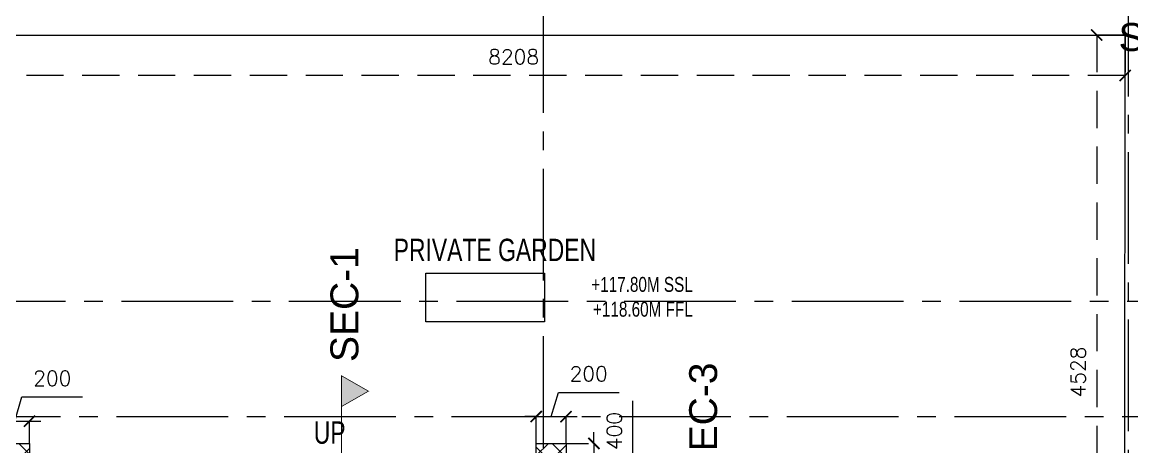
# Model space of a CAD drawing. Header units: millimetres. Extents: x 1180970 to 1231451, y -5737889 to -5695638.
# Drawn here: x 1186583 to 1194030, y -5708177 to -5705324 of the extents above; entities that cross this region are included whole.
import ezdxf

# ---------------------------------------------------------------- set-up
doc = ezdxf.new("R2010")
doc.units = ezdxf.units.MM
doc.header["$LTSCALE"] = 1000
doc.header["$MEASUREMENT"] = 0
for name, pattern in [('AUDIT_D_120904163729-0', [0]), ('T8(T9 IS SIMILAR) - GROUND FLOOR - DIMENSION & TEXTING$0$HIDDEN', [0.375, 0.25, -0.125]), ('T8(T9 IS SIMILAR) - GROUND FLOOR ELEVATION$0$AUDIT_D_120904163729-0', [0]), ('T8(T9 IS SIMILAR) - GROUND FLOOR ELEVATION$1$HIDDEN', [0.375, 0.25, -0.125]), ('T8_PROFILE SECTIONS$0$HIDDEN', [0.375, 0.25, -0.125]), ('T8_PROFILE SECTIONS$0$PHANTOM2', [1.25, 0.625, -0.125, 0.125, -0.125, 0.125, -0.125]), ('T8_REFUGE COLUMNS$0$CENTER2', [1.125, 0.75, -0.125, 0.125, -0.125])]:
    doc.linetypes.add(name, pattern=pattern)
doc.layers.get('0').update_dxf_attribs({"linetype": 'AUDIT_D_120904163729-0'})
for name, color, linetype, lineweight in [('$0$a-Text', 4, 'Continuous', 0), ('T8(T9 IS SIMILAR) - GROUND FLOOR - DIMENSION & TEXTING$0$R0-18-10-2014-T1-1st Podium Floor Plan$0$Text', 2, 'Continuous', 0), ('T8(T9 IS SIMILAR) - GROUND FLOOR$0$a-Text', 4, 'Continuous', 0), ('T8(T9 IS SIMILAR) - GROUND FLOOR$0$D&W', 8, 'Continuous', 25)]:
    doc.layers.add(name, color=color, linetype=linetype, lineweight=lineweight)
for name, color, linetype in [('A-GARDEN PARTITION', 1, 'Continuous'), ('T8(T9 IS SIMILAR) - GROUND FLOOR - DIMENSION & TEXTING$0$A-DIMENSIONS', 2, 'T8(T9 IS SIMILAR) - GROUND FLOOR - DIMENSION & TEXTING$0$HIDDEN'), ('T8(T9 IS SIMILAR) - GROUND FLOOR ELEVATION$0$A-DIM', 1, 'T8(T9 IS SIMILAR) - GROUND FLOOR ELEVATION$0$AUDIT_D_120904163729-0'), ('T8(T9 IS SIMILAR) - GROUND FLOOR ELEVATION$0$A-WALL HATCH', 252, 'T8(T9 IS SIMILAR) - GROUND FLOOR ELEVATION$0$AUDIT_D_120904163729-0'), ('T8(T9 IS SIMILAR) - GROUND FLOOR ELEVATION$0$A-WALL-FEATURES', 6, 'T8(T9 IS SIMILAR) - GROUND FLOOR ELEVATION$0$AUDIT_D_120904163729-0'), ('T8_PROFILE SECTIONS$0$A-PROFILE SECTIONS', 81, 'T8_PROFILE SECTIONS$0$PHANTOM2'), ('T8_REFUGE COLUMNS$0$A-CENTERLINE', 193, 'T8_REFUGE COLUMNS$0$CENTER2')]:
    doc.layers.add(name, color=color, linetype=linetype)
doc.styles.add('$0$ARIAL ARROW', font='swisscl.ttf')
doc.styles.add('T8(T9 IS SIMILAR) - GROUND FLOOR - DIMENSION & TEXTING$0$ARIAL ARROW', font='swisscl.ttf')
doc.styles.add('T8(T9 IS SIMILAR) - GROUND FLOOR - DIMENSION & TEXTING$0$Romans 1', font='romans.shx', dxfattribs={"height": 100})
doc.styles.add('T8(T9 IS SIMILAR) - GROUND FLOOR ELEVATION$0$Romans 1', font='romans.shx', dxfattribs={"height": 100})
doc.styles.add('T8(T9 IS SIMILAR) - GROUND FLOOR$0$ARIAL ARROW', font='swisscl.ttf')
doc.styles.add('T8_PROFILE SECTIONS$0$arial', font='sanss___.ttf')
doc.dimstyles.new('T8(T9 IS SIMILAR) - GROUND FLOOR - DIMENSION & TEXTING$0$ALPINE S', dxfattribs={"dimscale": 0, "dimtxt": 100, "dimasz": 75, "dimexe": 0, "dimexo": 0, "dimgap": 75, "dimtad": 1, "dimdec": 0, "dimzin": 0, "dimdsep": 46, "dimtxsty": 'T8(T9 IS SIMILAR) - GROUND FLOOR - DIMENSION & TEXTING$0$Romans 1', "dimblk": 'T8(T9 IS SIMILAR) - GROUND FLOOR - DIMENSION & TEXTING$0$_ArchTick', "dimcen": 0.09, "dimclrd": 256, "dimclre": 256, "dimclrt": 7, "dimadec": 0, "dimazin": 0, "dimtfac": 1, "dimtdec": 0, "dimtofl": 0, "dimtmove": 1, "dimatfit": 0, "dimldrblk": 'T8(T9 IS SIMILAR) - GROUND FLOOR - DIMENSION & TEXTING$0$_Open90', "dimfxl": 1, "dimtolj": 1, "dimtzin": 0, "dimarcsym": 0})
doc.dimstyles.new('T8(T9 IS SIMILAR) - GROUND FLOOR ELEVATION$0$ALPINE S', dxfattribs={"dimscale": 0, "dimtxt": 100, "dimasz": 75, "dimexe": 0, "dimexo": 0, "dimgap": 75, "dimtad": 1, "dimdec": 0, "dimzin": 0, "dimdsep": 46, "dimtxsty": 'T8(T9 IS SIMILAR) - GROUND FLOOR ELEVATION$0$Romans 1', "dimblk": 'T8(T9 IS SIMILAR) - GROUND FLOOR ELEVATION$0$_ArchTick', "dimcen": 0.09, "dimclrd": 256, "dimclre": 256, "dimclrt": 7, "dimadec": 0, "dimazin": 0, "dimtfac": 1, "dimtdec": 0, "dimtofl": 0, "dimtmove": 1, "dimatfit": 0, "dimldrblk": 'T8(T9 IS SIMILAR) - GROUND FLOOR ELEVATION$0$_Open90', "dimfxl": 1, "dimtolj": 1, "dimtzin": 0, "dimarcsym": 0})

# ---------------------------------------------------------------- blocks, each defined once
blk = doc.blocks.new('T8_REFUGE COLUMNS')
at = {"layer": 'T8_REFUGE COLUMNS$0$A-CENTERLINE'}
for p, q in [((1190082.1, -5720558.8), (1190082.1, -5698299.6)), ((1194007.1, -5714822.3), (1194007.1, -5698573.6)), ((1217248.2, -5707199.9), (1182156.9, -5707199.9)), ((1217215, -5707974.9), (1182156.9, -5707974.9))]:
    blk.add_line(p, q, dxfattribs=at)
blk = doc.blocks.new('T8(T9 IS SIMILAR) - GROUND FLOOR ELEVATION$0$_ArchTick')
at = {"color": 0, "linetype": 'ByBlock', "const_width": 0.15}
blk.add_lwpolyline([(-0.5, -0.5), (0.5, 0.5)], dxfattribs=at)
blk = doc.blocks.new('*D313')
at = {"layer": 'T8(T9 IS SIMILAR) - GROUND FLOOR ELEVATION$0$A-DIM', "lineweight": -2, "transparency": 16777216}
for p, q in [((1190682.2, -5708275), (1190682.2, -5707867.9)), ((1190419.7, -5708153.8), (1190419.7, -5708078.8)), ((1190419.7, -5708153.8), (1190419.7, -5708553.7)), ((1190419.7, -5708353.8), (1190682.2, -5708275)), ((1190419.7, -5708553.7), (1190419.7, -5708628.7))]:
    blk.add_line(p, q, dxfattribs=at)
at = {"layer": 'T8(T9 IS SIMILAR) - GROUND FLOOR ELEVATION$0$A-DIM', "linetype": 'T8(T9 IS SIMILAR) - GROUND FLOOR ELEVATION$1$HIDDEN', "lineweight": -2, "transparency": 16777216}
for p, q in [((1190132.6, -5708153.8), (1190419.7, -5708153.8)), ((1190132.2, -5708553.7), (1190419.7, -5708553.7))]:
    blk.add_line(p, q, dxfattribs=at)
at = {"layer": 'T8(T9 IS SIMILAR) - GROUND FLOOR ELEVATION$0$A-DIM', "linetype": 'ByBlock', "lineweight": -2, "transparency": 16777216, "xscale": 75, "yscale": 75, "zscale": 75}
for p, rotation in [((1190419.7, -5708153.8), 270), ((1190419.7, -5708553.7), 90)]:
    blk.add_blockref('T8(T9 IS SIMILAR) - GROUND FLOOR ELEVATION$0$_ArchTick', p, dxfattribs=dict(at, rotation=rotation))
at = {"layer": 'T8(T9 IS SIMILAR) - GROUND FLOOR ELEVATION$0$A-DIM', "color": 7, "linetype": 'ByBlock', "transparency": 16777216, "insert": (1190557.2, -5708071.4), "char_height": 100, "attachment_point": 5, "rotation": 90, "style": 'T8(T9 IS SIMILAR) - GROUND FLOOR ELEVATION$0$Romans 1'}
blk.add_mtext('\\A1;400', dxfattribs=at)
blk = doc.blocks.new('T8(T9 IS SIMILAR) - GROUND FLOOR ELEVATION$0$_Open90')
at = {"color": 0, "linetype": 'ByBlock', "lineweight": -2}
for p, q in [((0, 0), (-1, 0)), ((-0.5, 0.5), (0, 0)), ((0, 0), (-0.5, -0.5))]:
    blk.add_line(p, q, dxfattribs=at)
blk = doc.blocks.new('*D347')
at = {"layer": 'T8(T9 IS SIMILAR) - GROUND FLOOR ELEVATION$0$A-DIM', "lineweight": -2, "transparency": 16777216}
for p, q in [((1186532.4, -5708004.5), (1186581.1, -5707842)), ((1186581.1, -5707842), (1186988.3, -5707842)), ((1186432.4, -5708004.5), (1186357.4, -5708004.5)), ((1186432.4, -5708004.5), (1186632.4, -5708004.5)), ((1186632.4, -5708004.5), (1186707.4, -5708004.5))]:
    blk.add_line(p, q, dxfattribs=at)
at = {"layer": 'T8(T9 IS SIMILAR) - GROUND FLOOR ELEVATION$0$A-DIM', "linetype": 'T8(T9 IS SIMILAR) - GROUND FLOOR ELEVATION$1$HIDDEN', "lineweight": -2, "transparency": 16777216}
for p, q in [((1186432.4, -5708154), (1186432.4, -5708004.5)), ((1186632.4, -5708154), (1186632.4, -5708004.5))]:
    blk.add_line(p, q, dxfattribs=at)
at = {"layer": 'T8(T9 IS SIMILAR) - GROUND FLOOR ELEVATION$0$A-DIM', "linetype": 'ByBlock', "lineweight": -2, "transparency": 16777216, "xscale": 75, "yscale": 75, "zscale": 75}
blk.add_blockref('T8(T9 IS SIMILAR) - GROUND FLOOR ELEVATION$0$_ArchTick', (1186432.4, -5708004.5), dxfattribs=at)
at = {"layer": 'T8(T9 IS SIMILAR) - GROUND FLOOR ELEVATION$0$A-DIM', "linetype": 'ByBlock', "lineweight": -2, "transparency": 16777216, "xscale": 75, "yscale": 75, "zscale": 75, "rotation": 180}
blk.add_blockref('T8(T9 IS SIMILAR) - GROUND FLOOR ELEVATION$0$_ArchTick', (1186632.4, -5708004.5), dxfattribs=at)
at = {"layer": 'T8(T9 IS SIMILAR) - GROUND FLOOR ELEVATION$0$A-DIM', "color": 7, "linetype": 'ByBlock', "transparency": 16777216, "insert": (1186784.7, -5707717), "char_height": 100, "attachment_point": 5, "style": 'T8(T9 IS SIMILAR) - GROUND FLOOR ELEVATION$0$Romans 1', "bg_fill": 3, "box_fill_scale": 1.25, "bg_fill_color": 256, "bg_fill_true_color": 13158600, "bg_fill_transparency": 0}
blk.add_mtext('\\A1;200', dxfattribs=at)
blk = doc.blocks.new('*D288')
at = {"layer": 'T8(T9 IS SIMILAR) - GROUND FLOOR ELEVATION$0$A-DIM', "lineweight": -2, "transparency": 16777216}
for p, q in [((1190132.6, -5707974.3), (1190181.3, -5707811.8)), ((1190181.3, -5707811.8), (1190588.4, -5707811.8)), ((1190032.4, -5707974.3), (1189957.4, -5707974.3)), ((1190032.4, -5707974.3), (1190232.7, -5707974.3)), ((1190232.7, -5707974.3), (1190307.7, -5707974.3))]:
    blk.add_line(p, q, dxfattribs=at)
at = {"layer": 'T8(T9 IS SIMILAR) - GROUND FLOOR ELEVATION$0$A-DIM', "linetype": 'T8(T9 IS SIMILAR) - GROUND FLOOR ELEVATION$1$HIDDEN', "lineweight": -2, "transparency": 16777216}
for p, q in [((1190032.4, -5708153.8), (1190032.4, -5707974.3)), ((1190232.7, -5708153.8), (1190232.7, -5707974.3))]:
    blk.add_line(p, q, dxfattribs=at)
at = {"layer": 'T8(T9 IS SIMILAR) - GROUND FLOOR ELEVATION$0$A-DIM', "linetype": 'ByBlock', "lineweight": -2, "transparency": 16777216, "xscale": 75, "yscale": 75, "zscale": 75}
blk.add_blockref('T8(T9 IS SIMILAR) - GROUND FLOOR ELEVATION$0$_ArchTick', (1190032.4, -5707974.3), dxfattribs=at)
at = {"layer": 'T8(T9 IS SIMILAR) - GROUND FLOOR ELEVATION$0$A-DIM', "linetype": 'ByBlock', "lineweight": -2, "transparency": 16777216, "xscale": 75, "yscale": 75, "zscale": 75, "rotation": 180}
blk.add_blockref('T8(T9 IS SIMILAR) - GROUND FLOOR ELEVATION$0$_ArchTick', (1190232.7, -5707974.3), dxfattribs=at)
at = {"layer": 'T8(T9 IS SIMILAR) - GROUND FLOOR ELEVATION$0$A-DIM', "color": 7, "linetype": 'ByBlock', "transparency": 16777216, "insert": (1190384.9, -5707686.8), "char_height": 100, "attachment_point": 5, "style": 'T8(T9 IS SIMILAR) - GROUND FLOOR ELEVATION$0$Romans 1', "bg_fill": 3, "box_fill_scale": 1.25, "bg_fill_color": 256, "bg_fill_true_color": 13158600, "bg_fill_transparency": 0}
blk.add_mtext('\\A1;200', dxfattribs=at)
blk = doc.blocks.new('T8(T9 IS SIMILAR) - GROUND FLOOR - DIMENSION & TEXTING$0$_ArchTick')
at = {"color": 0, "linetype": 'ByBlock', "const_width": 0.15}
blk.add_lwpolyline([(-0.5, -0.5), (0.5, 0.5)], dxfattribs=at)
blk = doc.blocks.new('*D497')
at = {"layer": 'T8(T9 IS SIMILAR) - GROUND FLOOR - DIMENSION & TEXTING$0$A-DIMENSIONS', "linetype": 'T8(T9 IS SIMILAR) - GROUND FLOOR - DIMENSION & TEXTING$0$HIDDEN', "lineweight": -2, "transparency": 16777216}
for p, q in [((1185777.2, -5705410.3), (1185777.2, -5705681.6)), ((1193985.5, -5705410.3), (1193985.5, -5705681.6))]:
    blk.add_line(p, q, dxfattribs=at)
at = {"layer": 'T8(T9 IS SIMILAR) - GROUND FLOOR - DIMENSION & TEXTING$0$A-DIMENSIONS', "lineweight": -2, "transparency": 16777216}
blk.add_line((1193985.5, -5705681.6), (1185777.2, -5705681.6), dxfattribs=at)
at = {"layer": 'T8(T9 IS SIMILAR) - GROUND FLOOR - DIMENSION & TEXTING$0$A-DIMENSIONS', "linetype": 'ByBlock', "lineweight": -2, "transparency": 16777216, "xscale": 75, "yscale": 75, "zscale": 75, "rotation": 180}
blk.add_blockref('T8(T9 IS SIMILAR) - GROUND FLOOR - DIMENSION & TEXTING$0$_ArchTick', (1185777.2, -5705681.6), dxfattribs=at)
at = {"layer": 'T8(T9 IS SIMILAR) - GROUND FLOOR - DIMENSION & TEXTING$0$A-DIMENSIONS', "linetype": 'ByBlock', "lineweight": -2, "transparency": 16777216, "xscale": 75, "yscale": 75, "zscale": 75}
blk.add_blockref('T8(T9 IS SIMILAR) - GROUND FLOOR - DIMENSION & TEXTING$0$_ArchTick', (1193985.5, -5705681.6), dxfattribs=at)
at = {"layer": 'T8(T9 IS SIMILAR) - GROUND FLOOR - DIMENSION & TEXTING$0$A-DIMENSIONS', "color": 7, "linetype": 'ByBlock', "transparency": 16777216, "insert": (1189881.4, -5705556.6), "char_height": 100, "attachment_point": 5, "style": 'T8(T9 IS SIMILAR) - GROUND FLOOR - DIMENSION & TEXTING$0$Romans 1'}
blk.add_mtext('\\A1;8208', dxfattribs=at)
blk = doc.blocks.new('T8(T9 IS SIMILAR) - GROUND FLOOR - DIMENSION & TEXTING$0$_Open90')
at = {"color": 0, "linetype": 'ByBlock', "lineweight": -2}
for p, q in [((0, 0), (-1, 0)), ((-0.5, 0.5), (0, 0)), ((0, 0), (-0.5, -0.5))]:
    blk.add_line(p, q, dxfattribs=at)
blk = doc.blocks.new('*D498')
at = {"layer": 'T8(T9 IS SIMILAR) - GROUND FLOOR - DIMENSION & TEXTING$0$A-DIMENSIONS', "linetype": 'T8(T9 IS SIMILAR) - GROUND FLOOR - DIMENSION & TEXTING$0$HIDDEN', "lineweight": -2, "transparency": 16777216}
for p, q in [((1193985.5, -5705410.3), (1193795.4, -5705410.3)), ((1193982.9, -5709938.7), (1193795.4, -5709938.7))]:
    blk.add_line(p, q, dxfattribs=at)
at = {"layer": 'T8(T9 IS SIMILAR) - GROUND FLOOR - DIMENSION & TEXTING$0$A-DIMENSIONS', "lineweight": -2, "transparency": 16777216}
blk.add_line((1193795.4, -5705410.3), (1193795.4, -5709938.7), dxfattribs=at)
at = {"layer": 'T8(T9 IS SIMILAR) - GROUND FLOOR - DIMENSION & TEXTING$0$A-DIMENSIONS', "linetype": 'ByBlock', "lineweight": -2, "transparency": 16777216, "xscale": 75, "yscale": 75, "zscale": 75}
for p, rotation in [((1193795.4, -5705410.3), 90), ((1193795.4, -5709938.7), 270)]:
    blk.add_blockref('T8(T9 IS SIMILAR) - GROUND FLOOR - DIMENSION & TEXTING$0$_ArchTick', p, dxfattribs=dict(at, rotation=rotation))
at = {"layer": 'T8(T9 IS SIMILAR) - GROUND FLOOR - DIMENSION & TEXTING$0$A-DIMENSIONS', "color": 7, "linetype": 'ByBlock', "transparency": 16777216, "insert": (1193670.4, -5707674.5), "char_height": 100, "attachment_point": 5, "rotation": 90, "style": 'T8(T9 IS SIMILAR) - GROUND FLOOR - DIMENSION & TEXTING$0$Romans 1'}
blk.add_mtext('\\A1;4528', dxfattribs=at)
blk = doc.blocks.new('T8_PROFILE SECTIONS$0$MH')
at = {"layer": 'T8_PROFILE SECTIONS$0$A-PROFILE SECTIONS', "linetype": 'T8_PROFILE SECTIONS$0$HIDDEN', "ltscale": 2}
h = blk.add_hatch(color=256, dxfattribs=at)
h.dxf.hatch_style = 1
h.paths.add_polyline_path([(1140339.1, -5697424.8), (1140519.9, -5697528.1), (1140339.1, -5697631.3)])
at = {"layer": 'T8_PROFILE SECTIONS$0$A-PROFILE SECTIONS', "linetype": 'T8_PROFILE SECTIONS$0$HIDDEN', "ltscale": 2, "const_width": 5}
blk.add_lwpolyline([(1140339.1, -5697424.8), (1140339.1, -5697424.8), (1140519.9, -5697528.1), (1140339.1, -5697631.3)], close=True, dxfattribs=at)
blk.add_lwpolyline([(1140339.1, -5697424.8), (1140339.1, -5700565.7)], dxfattribs=at)
blk = doc.blocks.new('PROFILE SECTION LINE T9')
at = {"layer": 'T8_PROFILE SECTIONS$0$A-PROFILE SECTIONS', "linetype": 'ByBlock'}
blk.add_blockref('T8_PROFILE SECTIONS$0$MH', (-1137331.3, 5701340.8, 0), dxfattribs=at)
at = {"layer": 'T8_PROFILE SECTIONS$0$A-PROFILE SECTIONS', "linetype": 'ByBlock', "insert": (8994.6, 6095.6, 0), "char_height": 187.5, "attachment_point": 9, "style": 'T8_PROFILE SECTIONS$0$arial'}
blk.add_mtext_dynamic_manual_height_columns('SEC-9', width=301.334, gutter_width=500, heights=[0], dxfattribs=at)
at = {"layer": 'T8_PROFILE SECTIONS$0$A-PROFILE SECTIONS', "linetype": 'ByBlock', "char_height": 187.5, "attachment_point": 1, "rotation": 90, "style": 'T8_PROFILE SECTIONS$0$arial'}
for s, insert in [('SEC-1', (2933.4, 4008.7, 0)), ('SEC-3', (5341.2, 3233.7))]:
    blk.add_mtext_dynamic_manual_height_columns(s, width=301.334, gutter_width=500, heights=[0], dxfattribs=dict(at, insert=insert))
blk = doc.blocks.new('T8(T9 IS SIMILAR) - GROUND FLOOR ELEVATION')
at = {"layer": 'T8(T9 IS SIMILAR) - GROUND FLOOR ELEVATION$0$A-WALL HATCH', "linetype": 'ByBlock'}
h = blk.add_hatch(dxfattribs=at)
h.set_pattern_fill('ANSI37', color=256, scale=750)
h.set_pattern_definition([(45, (-0.1, -0.21), (-66.2912607, 66.2912607), []), (135, (-0.1, -0.21), (-66.2912607, -66.2912607), [])])
h.paths.add_polyline_path([(1186632.3, -5709913.9), (1186432.3, -5709913.9), (1186432.3, -5708154.2), (1186632.3, -5708154.2)])
h.paths.add_polyline_path([(1190032.3, -5708154), (1190232.6, -5708154), (1190232.6, -5709913.7), (1190032.3, -5709913.7)])
h.paths.add_polyline_path([(1202792.3, -5700405.8), (1202592.3, -5700405.8), (1202592.3, -5701090.3), (1202792.3, -5701090.3)])
h.paths.add_polyline_path([(1209952.2, -5700405.8), (1209752.2, -5700405.8), (1209752.2, -5701092), (1209952.2, -5701092)])
h.paths.add_polyline_path([(1222512.1, -5708154), (1222311.7, -5708154), (1222311.7, -5709913.7), (1222512.1, -5709913.7)])
h.paths.add_polyline_path([(1225912.1, -5709913.9), (1226112.1, -5709913.9), (1226112.1, -5708154.2), (1225912.1, -5708154.2)])
h.paths.add_polyline_path([(1209852.3, -5729369.1), (1210052.3, -5729369.1), (1210052.3, -5728684.2), (1209852.3, -5728684.2)])
h.paths.add_polyline_path([(1202692.1, -5729369.1), (1202492, -5729369.1), (1202492, -5728684.2), (1202692.1, -5728684.2)])
at = {"layer": 'T8(T9 IS SIMILAR) - GROUND FLOOR ELEVATION$0$A-WALL-FEATURES', "linetype": 'ByBlock'}
blk.add_lwpolyline([(1186632.4, -5709913.7), (1186432.4, -5709913.7), (1186432.4, -5708154), (1186632.4, -5708154)], close=True, dxfattribs=at)
at = {"layer": 'T8(T9 IS SIMILAR) - GROUND FLOOR ELEVATION$0$A-WALL-FEATURES', "linetype": 'ByBlock', "elevation": 0}
blk.add_lwpolyline([(1190032.4, -5708153.8), (1190232.7, -5708153.8), (1190232.7, -5709913.5), (1190032.4, -5709913.5)], close=True, dxfattribs=at)
at = {"layer": 'T8(T9 IS SIMILAR) - GROUND FLOOR ELEVATION$0$A-DIM', "linetype": 'ByBlock'}
dim = blk.add_linear_dim(base=(1190419.7, -5708553.7), p1=(1190132.6, -5708153.8, 0), p2=(1190132.2, -5708553.7, 0), angle=90, dimstyle='T8(T9 IS SIMILAR) - GROUND FLOOR ELEVATION$0$ALPINE S', override={"dimscale": 1, "dimfxl": 5, "dimarcsym": 1}, dxfattribs=at)
dim.commit()
dim.dimension.update_dxf_attribs({"geometry": '*D313', "text_midpoint": (1190557.2, -5708200)})
for base, p1, p2, picture, middle in [((1186632.4, -5708004.5), (1186432.4, -5708154), (1186632.4, -5708154), '*D347', (1186656.1, -5707717)), ((1190232.7, -5707974.3), (1190032.4, -5708153.8, 0), (1190232.7, -5708153.8, 0), '*D288', (1190256.3, -5707686.8))]:
    dim = blk.add_linear_dim(base=base, p1=p1, p2=p2, dimstyle='T8(T9 IS SIMILAR) - GROUND FLOOR ELEVATION$0$ALPINE S', override={"dimscale": 1, "dimfxl": 5, "dimtfill": 1, "dimarcsym": 1}, dxfattribs=at)
    dim.commit()
    dim.dimension.update_dxf_attribs({"geometry": picture, "text_midpoint": middle})
blk = doc.blocks.new('T8(T9 IS SIMILAR) - GROUND FLOOR')
at = {"layer": 'T8(T9 IS SIMILAR) - GROUND FLOOR$0$D&W', "linetype": 'ByBlock'}
blk.add_blockref('T8_REFUGE COLUMNS', (0, 0), dxfattribs=at)
blk.add_blockref('T8(T9 IS SIMILAR) - GROUND FLOOR ELEVATION', (0, 0), dxfattribs=at)
at = {"layer": 'T8(T9 IS SIMILAR) - GROUND FLOOR$0$a-Text', "linetype": 'ByBlock', "insert": (1188753.3, -5708158.3, -0.1), "char_height": 150, "width": 821.633, "attachment_point": 9, "style": 'T8(T9 IS SIMILAR) - GROUND FLOOR$0$ARIAL ARROW'}
blk.add_mtext('UP', dxfattribs=at)
blk = doc.blocks.new('T8(T9 IS SIMILAR) - GROUND FLOOR - DIMENSION & TEXTING')
at = {"layer": 'T8(T9 IS SIMILAR) - GROUND FLOOR - DIMENSION & TEXTING$0$R0-18-10-2014-T1-1st Podium Floor Plan$0$Text', "elevation": -0.4}
blk.add_lwpolyline([(1189291.1, -5707010.9), (1190087.6, -5707010.9), (1190087.6, -5707336.3), (1189291.1, -5707336.3)], close=True, dxfattribs=at)
at = {"layer": 'T8(T9 IS SIMILAR) - GROUND FLOOR - DIMENSION & TEXTING$0$R0-18-10-2014-T1-1st Podium Floor Plan$0$Text', "insert": (1191083.4, -5707303.9, -0.4), "char_height": 100, "width": 1799.989, "attachment_point": 9, "style": 'T8(T9 IS SIMILAR) - GROUND FLOOR - DIMENSION & TEXTING$0$ARIAL ARROW'}
blk.add_mtext('+117.80M SSL\\P+118.60M FFL', dxfattribs=at)
at = {"layer": 'T8(T9 IS SIMILAR) - GROUND FLOOR - DIMENSION & TEXTING$0$A-DIMENSIONS', "linetype": 'ByBlock'}
dim = blk.add_linear_dim(base=(1185777.2, -5705681.6), p1=(1193985.5, -5705410.3, -4.9), p2=(1185777.2, -5705410.3, -4.9), dimstyle='T8(T9 IS SIMILAR) - GROUND FLOOR - DIMENSION & TEXTING$0$ALPINE S', override={"dimscale": 1, "dimfxl": 5, "dimarcsym": 1}, dxfattribs=at)
dim.commit()
dim.dimension.update_dxf_attribs({"geometry": '*D497', "text_midpoint": (1189881.4, -5705556.6)})
dim = blk.add_linear_dim(base=(1193795.4, -5709938.7), p1=(1193985.5, -5705410.3, -4.9), p2=(1193982.9, -5709938.7, -4.9), angle=90, dimstyle='T8(T9 IS SIMILAR) - GROUND FLOOR - DIMENSION & TEXTING$0$ALPINE S', override={"dimscale": 1, "dimfxl": 5, "dimarcsym": 1}, dxfattribs=at)
dim.commit()
dim.dimension.update_dxf_attribs({"geometry": '*D498', "text_midpoint": (1193670.4, -5707674.5)})

msp = doc.modelspace()

# ---------------------------------------------------------------- block references
at = {"linetype": 'ByBlock'}
msp.add_blockref('T8(T9 IS SIMILAR) - GROUND FLOOR', (0, 0), dxfattribs=at)

# ---------------------------------------------------------------- next in the draw order: block references
msp.add_blockref('T8(T9 IS SIMILAR) - GROUND FLOOR - DIMENSION & TEXTING', (0, 0), dxfattribs=at)

# ---------------------------------------------------------------- next in the draw order: linework, layer by layer
at = {"layer": 'A-GARDEN PARTITION'}
for p in [(1185777.2, -5705410.3, -4.9), (1193982.9, -5709938.7, -4.9)]:
    msp.add_line(p, (1193985.5, -5705410.3, -4.9), dxfattribs=at)

# ---------------------------------------------------------------- next in the draw order: block references
at = {"layer": 'T8_PROFILE SECTIONS$0$A-PROFILE SECTIONS', "linetype": 'ByBlock'}
msp.add_blockref('PROFILE SECTION LINE T9', (1185718.2, -5711615.8, 0), dxfattribs=at)

# ---------------------------------------------------------------- next in the draw order: texts
at = {"layer": '$0$a-Text', "linetype": 'ByBlock', "insert": (1189076.1, -5706779), "char_height": 150, "width": 3499.366, "attachment_point": 1, "style": '$0$ARIAL ARROW'}
msp.add_mtext('PRIVATE GARDEN', dxfattribs=at)

doc.saveas('drawing.dxf')
